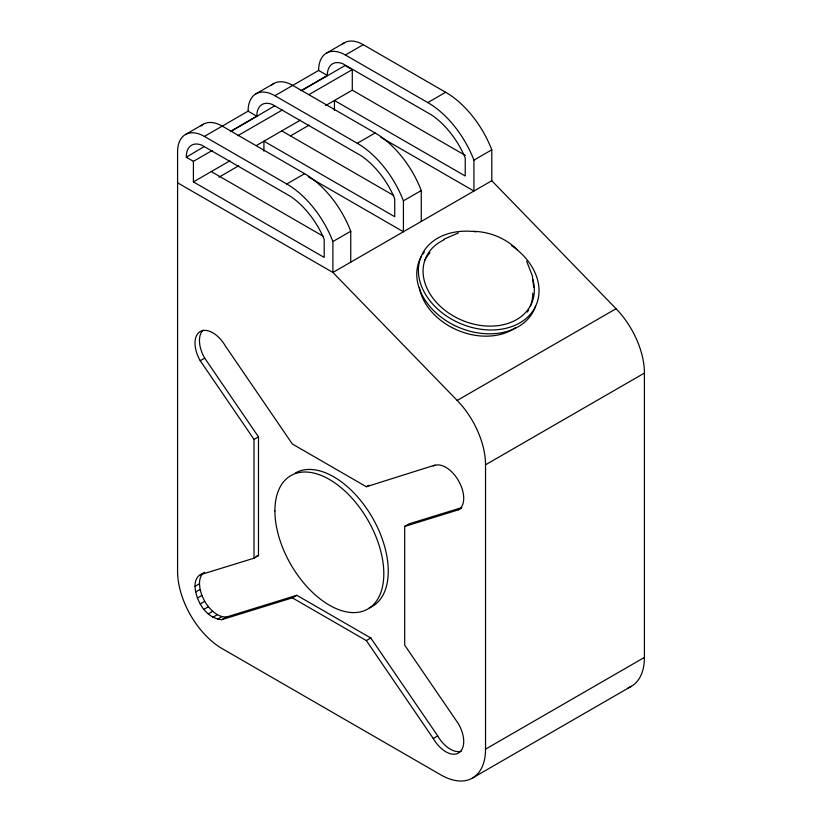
<?xml version="1.0" encoding="UTF-8"?>
<svg xmlns="http://www.w3.org/2000/svg" width="822" height="822" viewBox="0 0 822 822"><rect width="100%" height="100%" fill="white"/><g stroke="black" fill="none" stroke-linecap="round" stroke-linejoin="round"><path stroke-width="1.23" d="M193.406 161.338L186.275 157.218L186.45 154.269A25.554 14.755 60 0 1 202.007 145.289L290.659 196.479A62.821 36.271 60 0 1 323.272 237.168L324.207 239.428L324.207 257.42L193.406 181.898L193.406 161.338L212.292 150.436M204.144 146.593L186.275 157.218M274.661 105.884L230.571 131.643M185.433 134.541L203.281 124.235M255.95 93.831L273.798 83.525M326.457 53.122L344.315 42.816M644.417 657.425L485.535 749.15A63.119 36.435 60 0 1 440.9 774.92L222.217 648.661A63.119 36.435 60 0 1 177.583 571.362L177.583 151.875A37.874 21.865 60 0 1 204.37 136.421L248.1 111.165A37.874 21.865 60 0 1 274.877 95.701L318.617 70.456A37.874 21.865 60 0 1 345.394 54.992L363.242 44.686L445.658 92.27A75.121 43.371 60 0 1 491.782 149.82L491.782 180.737L616.068 308.723A63.119 36.435 60 0 1 644.417 373.075L644.417 657.425A63.119 36.435 60 0 1 628.1 687.839M230.479 131.397L256.803 116.19A25.554 14.755 60 0 1 272.524 104.569L361.177 155.769A62.821 36.271 60 0 1 393.789 196.448L394.724 198.719L394.724 216.71L263.924 141.189L263.924 151.217M300.986 90.687L327.32 75.48A25.554 14.755 60 0 1 343.031 63.859L431.694 115.049A62.821 36.271 60 0 1 464.296 155.738L465.242 158.009L465.242 176L334.441 100.479L334.441 110.508M302.188 90.297L345.158 65.493L352.289 69.613L352.289 90.173L465.355 155.45M237.846 135.681L282.295 110.025M308.959 94.622L352.289 69.613M193.406 181.898L229.913 160.824M256.238 145.628L300.431 120.115M325.656 105.545L352.289 90.173M218.94 177.192L238.688 165.787M290.556 135.846L309.206 125.078M204.37 136.421L286.775 183.994L304.623 173.689A75.121 43.371 60 0 1 350.747 231.239L350.747 262.156M274.877 95.701L357.282 143.285L375.14 132.979A75.121 43.371 60 0 1 421.265 190.529L421.265 221.447M345.394 54.992L427.8 102.575L445.658 92.27M485.535 749.15L485.535 464.8A63.119 36.435 60 0 0 457.186 400.448L332.9 272.462L332.9 241.545L350.747 231.239M308.209 176.781L403.417 231.753L403.417 200.835L421.265 190.529M380.935 137.356L473.924 191.043L473.924 160.126L491.782 149.82M491.782 180.737L332.9 272.462L177.583 182.803M461.193 751.236A25.246 14.58 60 0 1 437.705 735.896L370.804 637.995L296.834 595.292L292.375 597.871L221.776 619.665C205.911 618.319 195.913 600.995 194.999 586.343A25.246 14.58 60 0 1 200.229 574.794L254.019 558.189L254.019 439.421L200.229 360.704L204.688 358.135A25.246 14.58 60 0 1 203.147 330.115M254.019 439.421L258.478 436.852L204.688 358.135M457.186 400.448L616.068 308.723M200.229 574.794L202.9 573.242M200.229 360.704A25.246 14.58 60 0 1 200.229 331.554A25.246 14.58 60 0 1 225.475 346.134L292.375 444.034L366.345 486.737L369.016 485.196M194.999 586.343L199.458 583.774A25.246 14.58 60 0 1 204.688 572.215M254.019 558.189L258.478 555.61L258.478 436.852M195.605 592.035L200.065 589.456L199.458 583.774M197.393 598.036L201.852 595.457L200.065 589.456M366.345 486.737L435.033 465.057M200.229 603.944L204.688 601.365C209.415 608.968 216.587 617.014 226.235 617.086L296.834 595.292M203.928 609.349L208.387 606.78M208.233 613.9L212.693 611.321M212.847 617.271L217.316 614.692M217.47 619.233L221.93 616.654M485.535 464.8L644.417 373.075M221.776 619.665L226.235 617.086M292.375 597.871L366.345 640.574L433.245 738.475A25.246 14.58 60 0 0 458.491 753.044A25.246 14.58 60 0 0 458.491 723.894L404.701 645.178L404.701 526.419L409.161 523.84L461.728 507.616M404.701 526.419L458.491 509.815L461.163 508.263M366.345 640.574L370.804 637.995M433.245 738.475L437.705 735.896M472.455 778.044L631.337 686.319M444.034 239.181L458.409 232.914M256.032 556.36L258.478 555.61M470.749 231.311C488.001 231.033 505.098 237.599 517.408 249.765M318.617 70.456L327.32 75.48M375.14 132.979L292.735 85.396A37.874 21.865 60 0 0 271.486 85.231M248.1 111.165L256.803 116.19M281.771 130.883L393.738 195.523M304.623 173.689L222.217 126.105A37.874 21.865 60 0 0 200.969 125.941M211.264 171.593L323.221 236.233M201.852 595.457L204.688 601.365M526.625 261.201L532.358 275.802L533.683 287.135M433.245 466.084A25.246 14.58 60 0 1 458.491 480.665A25.246 14.58 60 0 1 458.491 509.815M295.324 473.04A77.001 44.46 60 0 1 373.794 520.12A77.001 44.46 60 0 1 369.191 607.941M515.466 327.68A57.591 43.083 22.9 0 1 458.173 330.475A57.591 43.083 22.9 0 1 419.446 287.864M357.282 143.285A75.121 43.371 60 0 1 403.417 200.835M286.775 183.994A75.121 43.371 60 0 1 332.9 241.545M342.733 43.895A37.874 21.865 60 0 1 363.242 44.686M427.8 102.575A75.121 43.371 60 0 1 473.924 160.126M528.669 309.863A57.591 43.083 22.9 0 1 527.354 312.031M424.923 260.091A57.591 43.083 22.9 0 1 429.927 252.786M532.718 293.084A57.591 43.083 22.9 0 1 530.282 306.483M532.944 279.727A57.591 43.083 22.9 0 1 499.067 325.502A57.591 43.083 22.9 0 1 430.512 294.697A57.591 43.083 22.9 0 1 444.096 239.798M511.736 245.675A62.431 46.71 22.9 0 1 518.014 323.878A62.431 46.71 22.9 0 1 423.823 291.348A62.431 46.71 22.9 0 1 469.948 231.249M473.585 231.527A62.431 46.71 22.9 0 1 476.02 231.804M535.605 306.051A62.431 46.71 22.9 0 1 457.895 327.012A62.431 46.71 22.9 0 1 421.573 256.125M422.888 254.029A62.431 46.71 22.9 0 1 424.358 252.025M274.908 510.863A77.001 44.46 60 0 0 356.584 612.472A77.001 44.46 60 0 0 356.584 503.567A77.001 44.46 60 0 0 274.908 510.863"/></g></svg>
